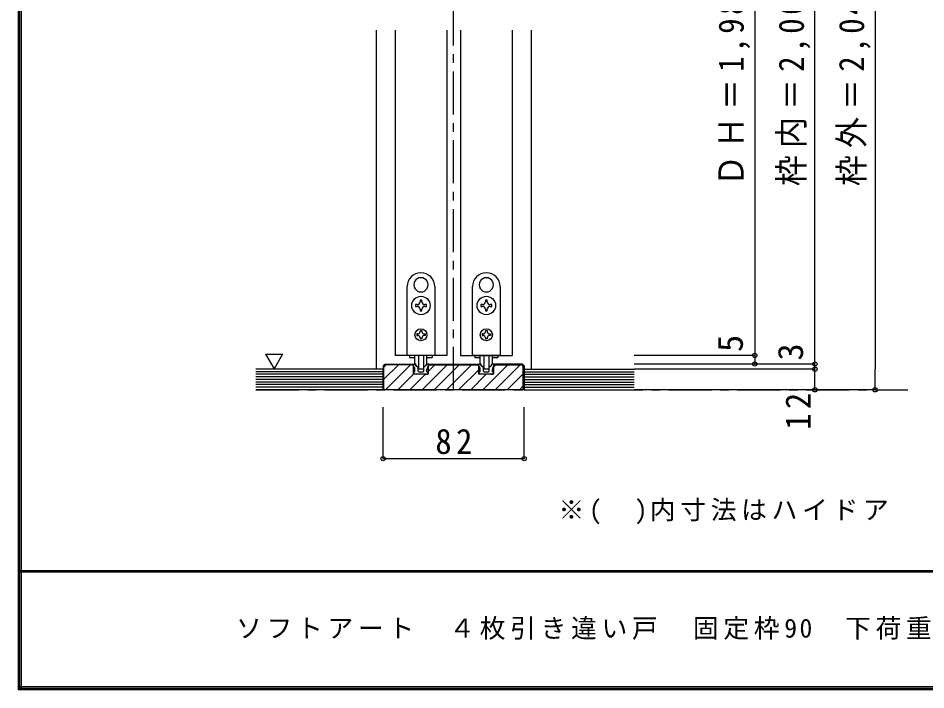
# Model space of a CAD drawing. Units: millimetres at full size, sheet at 1:5; details may follow other scales. Extents: x -973 to 977, y -718 to 696.
# Drawn here: x -973 to -446, y -701 to -311 of the extents above; entities that cross this region are included whole.
import ezdxf
from ezdxf.enums import TextEntityAlignment as Align

# ---------------------------------------------------------------- set-up
doc = ezdxf.new("R2010")
doc.units = ezdxf.units.MM
doc.header["$LTSCALE"] = 5
doc.header["$PDMODE"] = 32
doc.header["$PDSIZE"] = 2.5
doc.linetypes.add('CHAIN1', pattern=[8, 5, -1, 1, -1])
doc.linetypes.add('DASHED1', pattern=[1.8, 1.2, -0.6])
for name, color, linetype in [('0-1_通り芯', 4, 'CHAIN1'), ('0-3_仕上げ', 2, 'Continuous'), ('0-4_枠', 3, 'Continuous'), ('0-6_扉', 6, 'Continuous'), ('0-7_金物', 7, 'Continuous'), ('0-A_文字', 7, 'Continuous'), ('0-B_寸法', 7, 'Continuous'), ('0-C_ハッチ', 4, 'DASHED1'), ('F-1_枠', 6, 'Continuous'), ('F-A_文字', 7, 'Continuous')]:
    doc.layers.add(name, color=color, linetype=linetype)
doc.styles.add('ＭＳ ゴシック', font='')
doc.styles.get('ＭＳ ゴシック').set_extended_font_data('MS Gothic')

msp = doc.modelspace()

# ---------------------------------------------------------------- linework, layer by layer
at = {"layer": '0-1_通り芯'}
for p, q in [((-720.18, -526.5), (-720.18, -18.5)), ((-835.18, -526.5), (-456.18, -526.5))]:
    msp.add_line(p, q, dxfattribs=at)
at = {"layer": '0-3_仕上げ'}
for p, q in [((-761.18, -514.5), (-835.18, -514.5)), ((-761.18, -526.5), (-761.18, -514.5)), ((-679.18, -526.5), (-679.18, -514.5)), ((-679.18, -514.5), (-615.18, -514.5)), ((-761.18, -526.5), (-835.18, -526.5)), ((-679.18, -526.5), (-615.18, -526.5))]:
    msp.add_line(p, q, dxfattribs=at)
at = {"layer": '0-3_仕上げ', "color": 7}
for p, q in [((-761.18, -516), (-835.18, -516)), ((-679.18, -516), (-615.18, -516)), ((-761.18, -517.5), (-835.18, -517.5)), ((-761.18, -519), (-835.18, -519)), ((-761.18, -520.5), (-835.18, -520.5)), ((-761.18, -522), (-835.18, -522)), ((-679.18, -517.5), (-615.18, -517.5)), ((-679.18, -519), (-615.18, -519)), ((-679.18, -520.5), (-615.18, -520.5)), ((-679.18, -522), (-615.18, -522)), ((-761.18, -523.5), (-835.18, -523.5)), ((-761.18, -525), (-835.18, -525)), ((-679.18, -523.5), (-615.18, -523.5)), ((-679.18, -525), (-615.18, -525))]:
    msp.add_line(p, q, dxfattribs=at)
at = {"layer": '0-4_枠', "color": 4}
for p, q in [((-765.18, -317.5), (-765.18, -514.5)), ((-675.18, -317.5), (-675.18, -514.5))]:
    msp.add_line(p, q, dxfattribs=at)
at = {"layer": '0-4_枠'}
for p, q in [((-760.18, -511.5), (-761.18, -512.5)), ((-760.18, -511.5), (-743.58, -511.5)), ((-743.58, -517.5), (-743.58, -511.5)), ((-734.78, -517.5), (-734.78, -511.5)), ((-734.78, -511.5), (-705.58, -511.5)), ((-705.58, -517.5), (-705.58, -511.5)), ((-696.78, -517.5), (-696.78, -511.5)), ((-680.18, -511.5), (-696.78, -511.5)), ((-679.18, -512.5), (-680.18, -511.5)), ((-761.18, -512.5), (-761.18, -526.5)), ((-760.68, -526.5), (-760.68, -512.707)), ((-734.78, -512), (-705.58, -512)), ((-696.78, -512), (-680.387, -512)), ((-679.68, -512.707), (-680.387, -512)), ((-679.68, -526.5), (-679.68, -512.707)), ((-679.18, -512.5), (-679.18, -526.5)), ((-734.78, -517.5), (-743.58, -517.5)), ((-696.78, -517.5), (-705.58, -517.5)), ((-679.18, -526.5), (-761.18, -526.5))]:
    msp.add_line(p, q, dxfattribs=at)
msp.add_lwpolyline([(-743.58, -512), (-759.973, -512), (-760.68, -512.707)], dxfattribs=at)
at = {"layer": '0-6_扉'}
for p, q in [((-754.18, -317.5), (-754.18, -506.5)), ((-724.18, -317.5), (-724.18, -506.5)), ((-716.18, -317.5), (-716.18, -506.5)), ((-686.18, -317.5), (-686.18, -506.5)), ((-724.18, -506.5), (-754.18, -506.5)), ((-716.18, -506.5), (-686.18, -506.5))]:
    msp.add_line(p, q, dxfattribs=at)
at = {"layer": '0-7_金物'}
for p, q in [((-739.279, -461.351), (-739.18, -461.45)), ((-739.081, -461.351), (-739.18, -461.45)), ((-701.279, -461.351), (-701.18, -461.45)), ((-701.081, -461.351), (-701.18, -461.45)), ((-747.18, -506.5), (-747.18, -466.5)), ((-742.823, -467.489), (-742.688, -467.525)), ((-742.724, -467.66), (-742.688, -467.525)), ((-735.538, -467.489), (-735.673, -467.525)), ((-735.637, -467.66), (-735.673, -467.525)), ((-731.18, -466.5), (-731.18, -506.5)), ((-709.18, -506.5), (-709.18, -466.5)), ((-704.823, -467.489), (-704.688, -467.525)), ((-704.724, -467.66), (-704.688, -467.525)), ((-697.538, -467.489), (-697.673, -467.525)), ((-697.637, -467.66), (-697.673, -467.525)), ((-693.18, -466.5), (-693.18, -506.5)), ((-739.68, -474.35), (-739.68, -475.3)), ((-738.68, -474.35), (-739.68, -474.35)), ((-738.68, -475.3), (-738.68, -474.35)), ((-701.68, -474.35), (-701.68, -475.3)), ((-700.68, -474.35), (-701.68, -474.35)), ((-700.68, -475.3), (-700.68, -474.35)), ((-741.38, -477), (-742.33, -477)), ((-742.33, -477), (-742.33, -478)), ((-742.33, -478), (-741.38, -478)), ((-738.68, -480.65), (-738.68, -479.7)), ((-736.03, -477), (-736.98, -477)), ((-736.98, -478), (-736.03, -478)), ((-736.03, -478), (-736.03, -477)), ((-703.38, -477), (-704.33, -477)), ((-704.33, -477), (-704.33, -478)), ((-704.33, -478), (-703.38, -478)), ((-700.68, -480.65), (-700.68, -479.7)), ((-698.03, -477), (-698.98, -477)), ((-698.98, -478), (-698.03, -478)), ((-698.03, -478), (-698.03, -477)), ((-740.98, -494), (-741.58, -494)), ((-741.58, -494), (-741.58, -495)), ((-741.58, -495), (-740.98, -495)), ((-739.68, -492.1), (-738.68, -492.1)), ((-739.68, -492.1), (-739.68, -492.7)), ((-738.68, -492.1), (-738.68, -492.7)), ((-737.38, -494), (-736.78, -494)), ((-702.98, -494), (-703.58, -494)), ((-703.58, -494), (-703.58, -495)), ((-703.58, -495), (-702.98, -495)), ((-701.68, -492.1), (-700.68, -492.1)), ((-701.68, -492.1), (-701.68, -492.7)), ((-700.68, -492.1), (-700.68, -492.7)), ((-699.38, -494), (-698.78, -494)), ((-739.68, -496.3), (-739.68, -496.9)), ((-738.68, -496.9), (-739.68, -496.9)), ((-738.68, -496.3), (-738.68, -496.9)), ((-701.68, -496.3), (-701.68, -496.9)), ((-700.68, -496.9), (-701.68, -496.9)), ((-700.68, -496.3), (-700.68, -496.9)), ((-731.18, -506.5), (-747.18, -506.5)), ((-745.78, -506.5), (-745.78, -507.7)), ((-742.68, -510.921), (-742.68, -506.5)), ((-740.68, -506.5), (-740.68, -514.121)), ((-737.68, -506.5), (-737.68, -514.121)), ((-735.68, -510.921), (-735.68, -506.5)), ((-732.58, -506.5), (-732.58, -507.7)), ((-693.18, -506.5), (-709.18, -506.5)), ((-707.78, -506.5), (-707.78, -507.7)), ((-704.68, -510.921), (-704.68, -506.5)), ((-702.68, -506.5), (-702.68, -514.121)), ((-699.68, -506.5), (-699.68, -514.121)), ((-697.68, -510.921), (-697.68, -506.5)), ((-694.58, -506.5), (-694.58, -507.7)), ((-745.78, -507.7), (-742.648, -507.7)), ((-743.68, -511.5), (-743.137, -511.5)), ((-743.68, -512.5), (-743.68, -511.5)), ((-741.518, -512.912), (-742.784, -511.647)), ((-736.842, -512.912), (-735.577, -511.647)), ((-735.713, -507.7), (-732.58, -507.7)), ((-707.78, -507.7), (-704.648, -507.7)), ((-705.68, -511.5), (-705.137, -511.5)), ((-705.68, -512.5), (-705.68, -511.5)), ((-703.518, -512.912), (-704.784, -511.647)), ((-698.842, -512.912), (-697.577, -511.647)), ((-697.713, -507.7), (-694.58, -507.7)), ((-742.98, -517.5), (-743.466, -516.274)), ((-742.68, -516), (-743.28, -516)), ((-742.68, -516), (-742.68, -514.736)), ((-741.306, -513), (-740.98, -513)), ((-740.78, -515.7), (-740.78, -513.2)), ((-737.98, -514.421), (-740.38, -514.421)), ((-739.18, -516.3), (-738.88, -516)), ((-738.88, -516), (-737.88, -516)), ((-737.58, -515.7), (-737.58, -513.2)), ((-737.055, -513), (-737.38, -513)), ((-735.68, -516), (-735.68, -514.736)), ((-735.68, -516), (-735.08, -516)), ((-735.38, -517.5), (-734.894, -516.274)), ((-704.98, -517.5), (-705.466, -516.274)), ((-704.68, -516), (-705.28, -516)), ((-704.68, -516), (-704.68, -514.736)), ((-703.306, -513), (-702.98, -513)), ((-702.78, -515.7), (-702.78, -513.2)), ((-699.98, -514.421), (-702.38, -514.421)), ((-701.18, -516.3), (-700.88, -516)), ((-700.88, -516), (-699.88, -516)), ((-699.58, -515.7), (-699.58, -513.2)), ((-699.055, -513), (-699.38, -513)), ((-697.68, -516), (-697.68, -514.736)), ((-697.68, -516), (-697.08, -516)), ((-697.38, -517.5), (-696.894, -516.274)), ((-741.88, -517.5), (-742.98, -517.5)), ((-741.88, -517.5), (-741.68, -517.3)), ((-741.68, -517.3), (-741.48, -517.5)), ((-736.88, -517.5), (-741.48, -517.5)), ((-736.68, -517.3), (-736.88, -517.5)), ((-736.48, -517.5), (-736.68, -517.3)), ((-736.48, -517.5), (-735.38, -517.5)), ((-703.88, -517.5), (-704.98, -517.5)), ((-703.88, -517.5), (-703.68, -517.3)), ((-703.68, -517.3), (-703.48, -517.5)), ((-698.88, -517.5), (-703.48, -517.5)), ((-698.68, -517.3), (-698.88, -517.5)), ((-698.48, -517.5), (-698.68, -517.3)), ((-698.48, -517.5), (-697.38, -517.5))]:
    msp.add_line(p, q, dxfattribs=at)
for points in [[(-739.68, -479.7), (-739.68, -480.65), (-738.68, -480.65)], [(-701.68, -479.7), (-701.68, -480.65), (-700.68, -480.65)], [(-736.78, -494), (-736.78, -495), (-737.38, -495)], [(-698.78, -494), (-698.78, -495), (-699.38, -495)], [(-734.68, -512.5), (-734.68, -511.5), (-735.223, -511.5)], [(-696.68, -512.5), (-696.68, -511.5), (-697.223, -511.5)], [(-740.48, -516), (-739.48, -516), (-739.18, -516.3)], [(-702.48, -516), (-701.48, -516), (-701.18, -516.3)]]:
    msp.add_lwpolyline(points, dxfattribs=at)
for centre, radius in [((-739.18, -477.5), 5.35), ((-701.18, -477.5), 5.35), ((-739.18, -494.5), 3.5), ((-701.18, -494.5), 3.5)]:
    msp.add_circle(centre, radius, dxfattribs=at)
for centre, radius, start, end in [((-739.18, -466.5), 8, 0, 180), ((-701.18, -466.5), 8, 0, 180), ((-739.18, -465.5), 4.15, 91.3645, 208.6355), ((-739.18, -465.5), 4.15, 331.3645, 88.6355), ((-701.18, -465.5), 4.15, 91.3645, 208.6355), ((-701.18, -465.5), 4.15, 331.3645, 88.6355), ((-739.18, -465.5), 4.15, 211.3645, 328.6355), ((-701.18, -465.5), 4.15, 211.3645, 328.6355), ((-741.38, -475.3), 1.7, 270, 0), ((-741.38, -479.7), 1.7, 0, 90), ((-736.98, -475.3), 1.7, 180, 270), ((-736.98, -479.7), 1.7, 90, 180), ((-703.38, -475.3), 1.7, 270, 0), ((-703.38, -479.7), 1.7, 0, 90), ((-698.98, -475.3), 1.7, 180, 270), ((-698.98, -479.7), 1.7, 90, 180), ((-740.98, -492.7), 1.3, 270, 0), ((-740.98, -496.3), 1.3, 0, 90), ((-737.38, -492.7), 1.3, 180, 270), ((-737.38, -496.3), 1.3, 90, 180), ((-702.98, -492.7), 1.3, 270, 0), ((-702.98, -496.3), 1.3, 0, 90), ((-699.38, -492.7), 1.3, 180, 270), ((-699.38, -496.3), 1.3, 90, 180), ((-743.137, -512), 0.5, 45, 90), ((-740.68, -510.921), 2, 180, 264.78409), ((-737.68, -510.921), 2, 275.21591, 0), ((-735.223, -512), 0.5, 90, 135), ((-705.137, -512), 0.5, 45, 90), ((-702.68, -510.921), 2, 180, 264.78409), ((-699.68, -510.921), 2, 275.21591, 0), ((-697.223, -512), 0.5, 90, 135), ((-745.68, -514.736), 3, 0, 48.19), ((-743.28, -516.2), 0.2, 90, 201.616), ((-741.306, -512.7), 0.3, 225, 270), ((-740.98, -513.2), 0.2, 0, 90), ((-740.88, -513.112), 0.2, 0, 84.78409), ((-740.48, -515.7), 0.3, 180, 270), ((-740.38, -514.121), 0.3, 180, 270), ((-737.98, -514.121), 0.3, 270, 0), ((-737.88, -515.7), 0.3, 270, 0), ((-737.48, -513.112), 0.2, 95.21591, 180), ((-737.38, -513.2), 0.2, 90, 180), ((-737.055, -512.7), 0.3, 270, 315), ((-732.68, -514.736), 3, 131.81, 180), ((-735.08, -516.2), 0.2, 338.384, 90), ((-707.68, -514.736), 3, 0, 48.19), ((-705.28, -516.2), 0.2, 90, 201.616), ((-703.306, -512.7), 0.3, 225, 270), ((-702.98, -513.2), 0.2, 0, 90), ((-702.88, -513.112), 0.2, 0, 84.78409), ((-702.48, -515.7), 0.3, 180, 270), ((-702.38, -514.121), 0.3, 180, 270), ((-699.98, -514.121), 0.3, 270, 0), ((-699.88, -515.7), 0.3, 270, 0), ((-699.48, -513.112), 0.2, 95.21591, 180), ((-699.38, -513.2), 0.2, 90, 180), ((-699.055, -512.7), 0.3, 270, 315), ((-694.68, -514.736), 3, 131.81, 180), ((-697.08, -516.2), 0.2, 338.384, 90)]:
    msp.add_arc(centre, radius, start, end, dxfattribs=at)
at = {"layer": '0-A_文字'}
msp.add_line((-829.616, -505.686), (-824.616, -514.347), dxfattribs=at)
msp.add_lwpolyline([(-829.616, -505.686), (-819.616, -505.686), (-824.616, -514.347)], dxfattribs=at)
at = {"layer": '0-B_寸法', "color": 4}
for p, q in [((-475.18, -76.5), (-475.18, -514.5)), ((-510.18, -526.5), (-510.18, -106.5)), ((-545.18, -120.5), (-545.18, -506.5)), ((-545.18, -506.5), (-615.18, -506.5)), ((-545.18, -506.5), (-545.18, -511.5)), ((-510.18, -511.5), (-615.18, -511.5)), ((-510.18, -514.5), (-615.18, -514.5)), ((-475.18, -526.5), (-475.18, -514.5)), ((-475.18, -526.5), (-615.18, -526.5)), ((-761.18, -566.5), (-761.18, -536.5)), ((-679.18, -566.5), (-679.18, -536.5)), ((-761.18, -566.5), (-679.18, -566.5))]:
    msp.add_line(p, q, dxfattribs=at)
at = {"layer": '0-B_寸法'}
for p in [(-545.18, -506.5), (-545.18, -511.5), (-510.18, -511.5), (-510.18, -514.5), (-510.18, -526.5), (-475.18, -526.5), (-761.18, -566.5), (-679.18, -566.5)]:
    msp.add_point(p, dxfattribs=at)
at = {"layer": '0-C_ハッチ', "linetype": 'Continuous'}
for p, q in [((-760.68, -513.33), (-759.351, -512)), ((-760.68, -520.401), (-752.279, -512)), ((-759.708, -526.5), (-745.208, -512)), ((-738.495, -526.5), (-723.995, -512)), ((-734.78, -515.714), (-731.066, -512)), ((-731.424, -526.5), (-716.924, -512)), ((-724.353, -526.5), (-709.853, -512)), ((-717.282, -526.5), (-705.58, -514.798)), ((-703.14, -526.5), (-688.64, -512)), ((-696.78, -513.069), (-695.711, -512)), ((-696.069, -526.5), (-681.569, -512)), ((-752.637, -526.5), (-743.58, -517.443)), ((-745.566, -526.5), (-736.566, -517.5)), ((-710.211, -526.5), (-701.211, -517.5)), ((-688.998, -526.5), (-679.68, -517.183)), ((-681.927, -526.5), (-679.68, -524.254)), ((-679.284, -526.5), (-679.18, -526.396))]:
    msp.add_line(p, q, dxfattribs=at)
at = {"layer": 'F-1_枠'}
for p, q in [((-973.347, 695.833), (-973.347, -700.833)), ((-972.514, 695.833), (-972.514, -700.833)), ((-971.68, 695.833), (-971.68, -700.833)), ((976.653, -631.667), (-973.347, -631.667)), ((976.653, -632.5), (-973.347, -632.5)), ((976.653, -699.167), (-973.347, -699.167)), ((976.653, -700), (-973.347, -700)), ((976.653, -700.833), (-973.347, -700.833))]:
    msp.add_line(p, q, dxfattribs=at)

# ---------------------------------------------------------------- texts
at = {"layer": '0-A_文字', "char_height": 14.66, "attachment_point": 7, "rotation": 90, "style": 'ＭＳ ゴシック'}
for s, insert in [('\\T1.23;\\W0.9;ＤＨ＝1,983(2,183)', (-547.68, -408.125)), ('\\T1.23;\\W0.9;枠内＝2,002(2,202)', (-512.68, -408.125)), ('\\T1.23;\\W0.9;枠外＝2,047(2,247)', (-477.68, -408.125))]:
    msp.add_mtext(s, dxfattribs=dict(at, insert=insert))
at = {"layer": '0-A_文字', "insert": (-659.241, -604.63), "char_height": 11, "attachment_point": 7, "style": 'ＭＳ ゴシック'}
msp.add_mtext('\\T1.18;※(\u3000)内寸法はハイドア', dxfattribs=at)
at = {"layer": '0-B_寸法', "style": 'ＭＳ ゴシック'}
for s, p in [('5', (-547.68, -504.5)), ('3', (-512.68, -509.5))]:
    msp.add_text(s, height=14.66, rotation=90, dxfattribs=at).set_placement(p, align=Align.BOTTOM_LEFT)
at = {"layer": '0-B_寸法', "insert": (-512.68, -549.75), "char_height": 14.66, "attachment_point": 7, "rotation": 90, "style": 'ＭＳ ゴシック'}
msp.add_mtext('\\T1.27;\\W0.95;12', dxfattribs=at)
at = {"layer": '0-B_寸法', "insert": (-730.805, -564), "char_height": 14.66, "attachment_point": 7, "style": 'ＭＳ ゴシック'}
msp.add_mtext('\\T1.27;\\W0.95;82', dxfattribs=at)
at = {"layer": 'F-A_文字', "insert": (-846.68, -673.333), "char_height": 11, "attachment_point": 7, "style": 'ＭＳ ゴシック'}
msp.add_mtext('\\T1.18;ソフトアート\u3000４枚引き違い戸\u3000固定枠90\u3000下荷重（レールタイプ）\\~ドアＨ共通\u3000枠外Ｗ3,234', dxfattribs=at)

doc.saveas('drawing.dxf')
